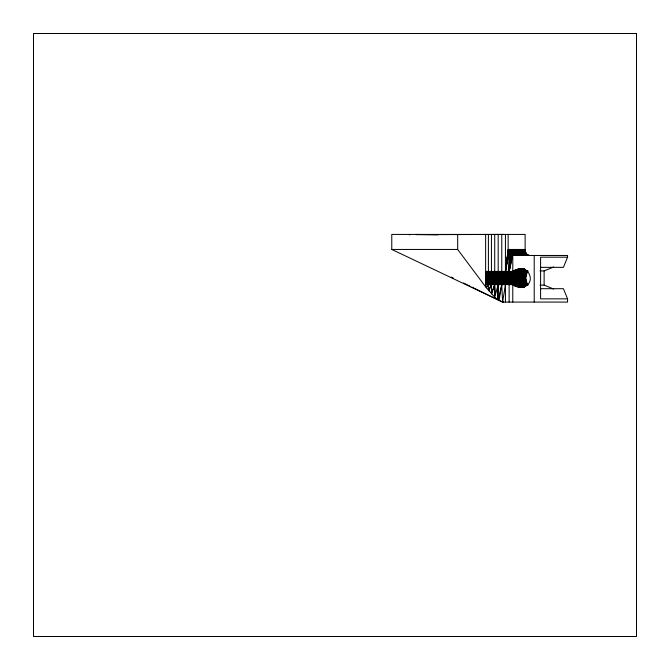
<?xml version="1.0" encoding="UTF-8"?>
<svg xmlns="http://www.w3.org/2000/svg" width="670" height="670" viewBox="0 0 670 670"><rect width="100%" height="100%" fill="white"/><g stroke="black" fill="none" stroke-linecap="round" stroke-linejoin="round"><path stroke-width="1" d="M509.125 302.078L509.125 284.616C505.272 281.207 505.272 274.834 509.125 271.425L509.275 252.548L508.145 249.458L508.145 234.425M498.179 234.425L498.179 271.425L496.654 277.857L498.179 284.616L497.425 299.616L494.41 296.81C496.705 288.284 491.872 279.8 494.711 271.425L494.711 234.425M494.41 296.81L485.624 286.852L485.633 271.911L509.125 271.425L509.828 253.159L509.275 252.548L525.699 252.464L527.256 254.667L529.384 255.471M488.397 234.425L488.413 290.336L491.437 284.616L490.859 277.882L491.437 271.425L491.437 234.425M505.44 302.078L505.44 284.616C502.199 280.889 502.199 275.152 505.44 271.425L508.455 251.108L525.389 251.518L509.125 252.339L509.125 271.425L511.989 254.659L527.256 254.667L512.575 254.927L509.125 271.425L510.448 253.712L511.771 254.558L527.256 254.667L512.784 255.002L509.125 271.425L510.004 253.319L526.126 253.327L510.448 253.712L509.828 253.159L525.699 252.464L525.129 249.458L525.129 234.425L391.774 234.425L391.774 249.458L502.609 302.078L567.565 302.078L567.565 298.853L563.42 288.695L540.59 288.695M485.624 234.425L485.624 271.425L512.784 271.425L527.198 272.221L525.707 278.025L527.198 283.82L512.784 284.616L485.624 284.616C498.137 278.98 511.888 275.898 525.707 278.025L506.512 275.688L485.784 276.651L498.061 271.752L501.763 271.425L501.763 234.425M509.125 271.425L510.934 254.064L526.654 254.064L511.771 254.558L509.125 271.425L511.009 254.114L526.654 254.064L510.448 253.712M505.44 234.425L505.44 271.425L508.145 249.458L525.129 249.458L508.195 250.128L505.44 271.425L501.621 271.71L485.8 277.33L509.535 276.727L525.707 278.025L509.476 279.047L485.809 278.477L508.915 271.651L527.985 271.116L513.63 270.822C503.086 277.774 514.459 290.37 524.417 286.995M509.217 252.464L525.699 252.464L509.125 252.339L505.44 271.425L508.279 250.505L525.196 250.505L508.455 251.108M505.44 271.425L508.639 251.51L525.389 251.518L508.756 251.761L505.44 271.425L508.337 250.781L525.196 250.505L508.195 250.128M471.864 287.095L502.609 302.078L505.44 284.616L508.421 283.829L527.198 283.82L485.683 281.961L506.512 275.688L525.799 276.459L506.26 276.785L485.649 283.05L527.198 283.82L508.421 283.829M499.075 300.394L501.763 284.616C499.183 280.621 499.175 275.42 501.763 271.425M457.677 234.425L457.677 249.458L485.624 286.852C497.081 278.846 512.173 278.184 525.707 278.025L485.809 277.916L505.255 271.677L526.561 273.511L507.483 273.528L485.767 279.859L526.561 282.531L510.858 282.522L501.763 284.616L498.179 299.967L498.179 284.616L510.306 281.651L526.561 282.531L511.378 283.209M498.179 284.616L494.72 297.095L494.711 284.616L509.769 280.353L525.799 279.591L509.476 279.047L494.452 283.418L491.437 284.616L488.857 290.88M491.546 293.887L494.711 284.616L491.445 293.77L491.437 284.616M511.771 254.558L515.54 255.471L567.565 255.471L567.565 257.188L563.42 267.347L540.59 267.347M486.37 287.832L488.397 284.616M438.147 234.835L416.531 234.425M524.744 269.072L517.374 269.29L513.63 270.822L525.841 270.337M539.97 270.906L544.124 270.906L553.688 267.003M506.21 278.846L509.426 278.025M488.397 271.425L485.633 271.911L485.624 271.425M509.125 284.616L512.207 284.122M491.437 271.425L488.371 271.869L485.666 273.728L511.545 272.59L526.561 273.511L507.483 273.528L485.708 274.809L491.386 271.827L494.711 271.425M520.523 287.036L524.627 286.71L522.701 286.752C535.096 285.127 531.059 267.146 519.552 269.013M498.179 271.425L494.636 271.786L485.75 275.764L510.347 274.382L526.092 274.934L509.97 275.127L506.956 274.499L485.733 280.764L526.561 282.531L507.868 283.109L511.913 283.804M512.784 302.078L512.784 284.616L527.985 284.934L514.342 285.638L525.774 285.788M525.967 285.973L516.202 286.433L524.032 286.467M524.049 286.693L518.195 286.894L524.375 287.036M512.784 271.425L512.784 255.002L528.647 255.379L515.54 255.471M521.88 269.147L523.948 269.214M521.771 269.122L523.831 269.097M416.313 234.667L503.513 234.425M524.099 269.164L518.203 269.181L524.049 269.365M524.719 269.566L516.419 269.591L525.774 270.052L515.364 269.918M514.744 270.245L525.866 270.219M511.922 272.246L527.198 272.221L508.915 271.651L511.545 272.59M391.774 249.458L457.677 249.458M567.565 257.188L540.59 257.188L540.59 298.853L567.565 298.853M513.212 271.124L527.985 271.116M526.561 273.511L507.483 273.528L510.347 274.382M510.079 281.099L526.092 281.107L485.792 279.105L508.053 272.673L510.942 273.41M539.97 285.135L544.124 285.135L553.688 289.046M513.12 255.086L527.927 255.111M514.309 255.371L528.647 255.379M513.228 284.909L527.985 284.934M514.736 285.805L525.858 285.83M516.411 286.484L524.711 286.492M520.037 287.011L524.057 287.02M521.871 286.861L523.932 286.869M509.828 253.159L526.126 253.327M517.374 269.29L524.677 269.441M510.615 273.837L526.092 274.934L506.956 274.499L509.828 275.588M509.97 275.127L525.799 276.459M507.215 282.062L510.858 282.522M502.173 301.868L503.471 302.078M506.738 281.015L510.306 281.651M506.26 276.785L509.409 277.74M451.371 277.104L453.23 278.017M463.481 283.008L470.005 286.182M409.32 234.425L409.805 234.935M501.763 284.616L502.609 302.078M544.124 270.906L544.124 285.135M534.208 255.471L534.208 302.078M509.594 279.583L506.394 279.909L525.799 279.591L509.594 279.583M524.049 269.022L520.037 269.038L524.015 269.072M524.149 286.911L518.304 286.919L524.208 286.969M636.5 33.5L33.5 33.5L33.5 636.5L636.5 636.5L636.5 33.5"/></g></svg>
